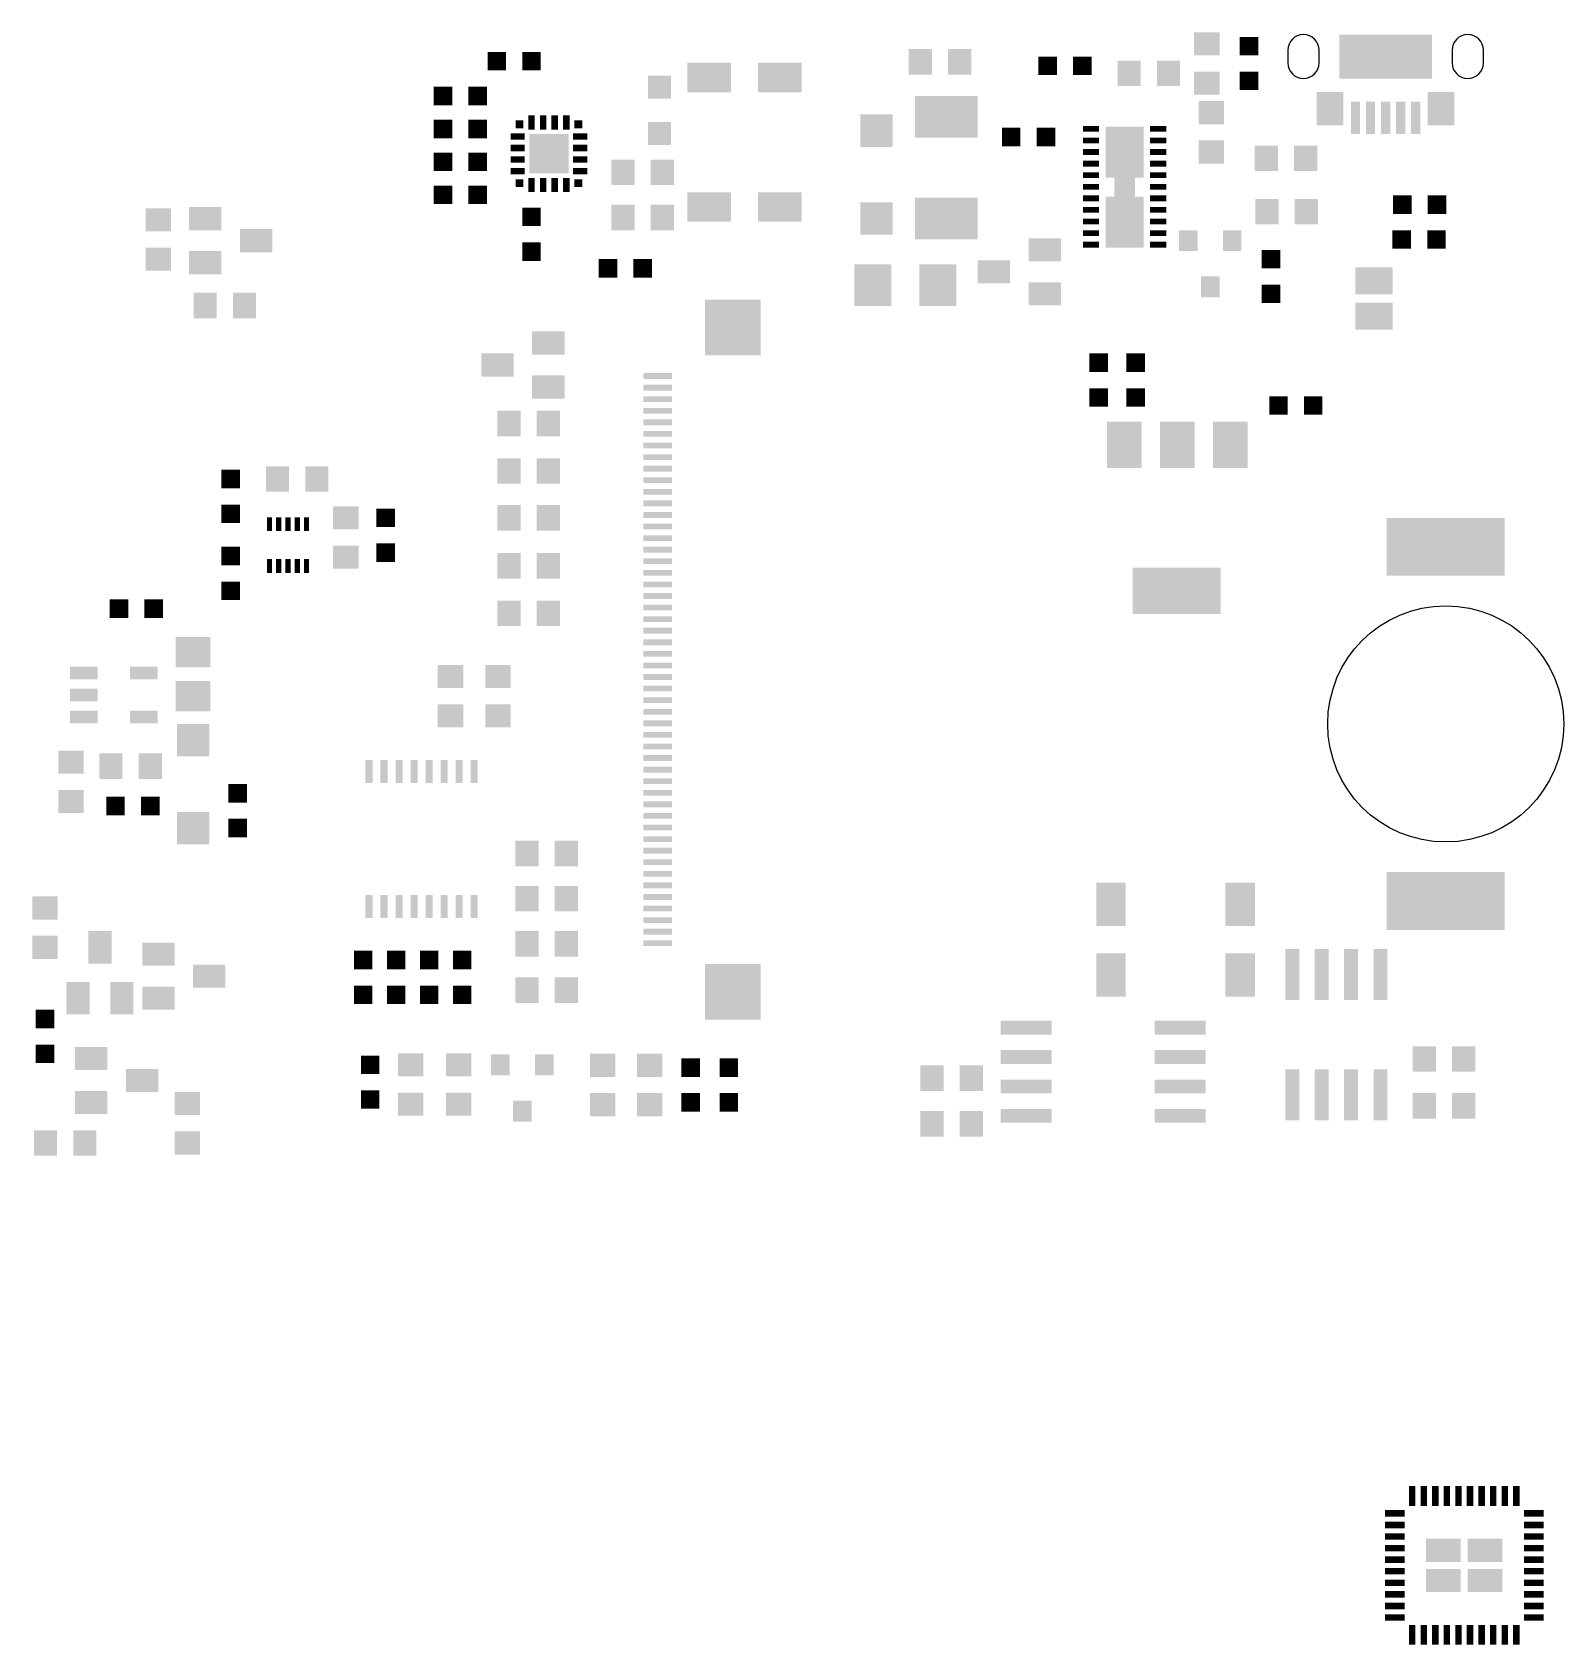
# Model space of a CAD drawing. Extents: x 18 to 84.2, y 27.2 to 96.8.
import ezdxf

# ---------------------------------------------------------------- set-up
doc = ezdxf.new("R2010")
doc.units = 0
doc.layers.add('32', color=253, linetype='CONTINUOUS')

# ---------------------------------------------------------------- blocks, each defined once
blk = doc.blocks.new('RECT')
blk.add_solid([(-0.5, -0.5), (0.5, -0.5), (-0.5, 0.5), (0.5, 0.5)])
blk = doc.blocks.new('PIE')
blk.add_circle((0, 0), 0.5)
blk = doc.blocks.new('RECT304000X216000R100')
blk.add_lwpolyline([(0.95, 0), (0.95, 0, 0.4142), (0.275, 0.675), (-0.275, 0.675, 0.4142), (-0.95, 0), (-0.95, 0, 0.4142), (-0.275, -0.675), (0.275, -0.675, 0.4142)], format="xyb", close=True)

msp = doc.modelspace()

# ---------------------------------------------------------------- block references
at = {"layer": '32'}
for p, yscale, rotation in [((68.775, 96.35), 1.1, 90), ((56.4, 95.575), 1.1, 180), ((58.1, 95.575), 1.1, 180), ((65.425, 95.075), 1.1, 180), ((67.125, 95.075), 1.1, 180), ((68.775, 94.65), 1.1, 90), ((68.975, 93.375), 1.1, 270), ((68.975, 91.675), 1.1, 270), ((43.55, 90.8), 1.1, 180), ((45.25, 90.8), 1.1, 180), ((23.475, 88.75), 1.1, 270), ((25.5, 88.8), 1.4, 90), ((43.55, 88.85), 1.1, 180), ((45.25, 88.85), 1.1, 180), ((27.7, 87.85), 1.4, 90), ((61.775, 87.45), 1.4, 270), ((23.475, 87.05), 1.1, 270), ((25.5, 86.9), 1.4, 90), ((59.575, 86.5), 1.4, 270), ((61.775, 85.55), 1.4, 270), ((40.325, 83.425), 1.4, 270), ((38.125, 82.475), 1.4, 270), ((40.325, 81.525), 1.4, 270), ((38.625, 79.95), 1.1, 180), ((40.325, 79.95), 1.1, 180), ((28.625, 77.55), 1.1, 180), ((30.325, 77.55), 1.1, 180), ((38.625, 77.9), 1.1, 180), ((40.325, 77.9), 1.1, 180), ((31.575, 75.875), 1.1, 90), ((38.625, 75.875), 1.1, 180), ((40.325, 75.875), 1.1, 180), ((31.575, 74.175), 1.1, 90), ((36.1, 69.025), 1.1, 90), ((38.15, 69.025), 1.1, 90), ((36.1, 67.325), 1.1, 90), ((38.15, 67.325), 1.1, 90), ((19.7, 65.325), 1.1, 90), ((19.7, 63.625), 1.1, 90), ((18.575, 59.025), 1.1, 90), ((18.575, 57.325), 1.1, 90), ((20.95, 57.325), 1.4, 180), ((23.475, 57.025), 1.4, 90), ((25.675, 56.075), 1.4, 90), ((20, 55.125), 1.4, 180), ((21.9, 55.125), 1.4, 180), ((23.475, 55.125), 1.4, 90), ((20.575, 52.525), 1.4, 90), ((34.375, 52.25), 1.1, 270), ((36.45, 52.25), 1.1, 270), ((42.675, 52.225), 1.1, 90), ((44.7, 52.225), 1.1, 90), ((22.775, 51.575), 1.4, 90), ((56.9, 51.675), 1.1, 180), ((58.6, 51.675), 1.1, 180), ((20.575, 50.625), 1.4, 90), ((24.725, 50.575), 1.1, 270), ((34.375, 50.55), 1.1, 270), ((36.45, 50.55), 1.1, 270), ((42.675, 50.525), 1.1, 90), ((44.7, 50.525), 1.1, 90), ((56.9, 49.7), 1.1, 180), ((58.6, 49.7), 1.1, 180), ((24.725, 48.875), 1.1, 270), ((79, 31.275), 1.5, 90), ((80.8, 31.275), 1.5, 90), ((79, 29.975), 1.5, 90), ((80.8, 29.975), 1.5, 90)]:
    msp.add_blockref('RECT', p, dxfattribs=dict(at, yscale=yscale, rotation=rotation))
for p, xscale, yscale, rotation in [((70.6, 96.25), 0.8, 0.8, 90), ((47.276, 94.894), 1.27, 1.8796, 270), ((50.324, 94.894), 1.27, 1.8796, 270), ((61.9, 95.4), 0.8, 0.8, 180), ((63.4, 95.4), 0.8, 0.8, 180), ((70.6, 94.75), 0.8, 0.8, 90), ((57.525, 93.2), 1.8, 2.7, 270), ((74.1, 93.55), 1.15, 1.45, 180), ((78.9, 93.55), 1.15, 1.45, 180), ((75.2, 93.15), 0.4, 1.4, 180), ((75.85, 93.15), 0.4, 1.4, 180), ((76.5, 93.15), 0.4, 1.4, 180), ((77.15, 93.15), 0.4, 1.4, 180), ((77.8, 93.15), 0.4, 1.4, 180), ((39.08, 92.87), 0.34, 0.34, 180), ((39.6, 92.95), 0.28, 0.61, 180), ((40.1, 92.95), 0.28, 0.61, 180), ((40.6, 92.95), 0.28, 0.61, 180), ((41.1, 92.95), 0.28, 0.61, 180), ((41.62, 92.87), 0.34, 0.34, 180), ((54.5, 92.6), 1.4, 1.4, 270), ((60.325, 92.325), 0.8, 0.8, 180), ((61.825, 92.325), 0.8, 0.8, 180), ((63.775, 92.675), 0.25, 0.7, 270), ((65.225, 91.675), 2.2, 1.65, 270), ((66.675, 92.675), 0.25, 0.7, 270), ((39, 92.35), 0.28, 0.61, 90), ((39, 91.85), 0.28, 0.61, 90), ((40.35, 91.6), 1.7, 1.7, 180), ((41.7, 92.35), 0.28, 0.61, 90), ((41.7, 91.85), 0.28, 0.61, 90), ((63.775, 92.175), 0.25, 0.7, 270), ((66.675, 92.175), 0.25, 0.7, 270), ((35.775, 91.25), 0.8, 0.8, 180), ((37.275, 91.25), 0.8, 0.8, 180), ((39, 91.35), 0.28, 0.61, 90), ((41.7, 91.35), 0.28, 0.61, 90), ((63.775, 91.675), 0.25, 0.7, 270), ((63.775, 91.175), 0.25, 0.7, 270), ((66.675, 91.675), 0.25, 0.7, 270), ((66.675, 91.175), 0.25, 0.7, 270), ((39, 90.85), 0.28, 0.61, 90), ((41.7, 90.85), 0.28, 0.61, 90), ((63.775, 90.675), 0.25, 0.7, 270), ((65.225, 90.175), 0.9, 0.9, 270), ((66.675, 90.675), 0.25, 0.7, 270), ((35.775, 89.825), 0.8, 0.8, 180), ((37.275, 89.825), 0.8, 0.8, 180), ((39.08, 90.33), 0.34, 0.34, 180), ((41.62, 90.33), 0.34, 0.34, 180), ((47.276, 89.306), 1.27, 1.8796, 270), ((50.324, 89.306), 1.27, 1.8796, 270), ((63.775, 90.175), 0.25, 0.7, 270), ((66.675, 90.175), 0.25, 0.7, 270), ((39.6, 88.875), 0.8, 0.8, 270), ((54.5, 88.8), 1.4, 1.4, 270), ((57.525, 88.8), 1.8, 2.7, 270), ((63.775, 89.675), 0.25, 0.7, 270), ((63.775, 89.175), 0.25, 0.7, 270), ((65.225, 88.65), 2.2, 1.65, 270), ((66.675, 89.675), 0.25, 0.7, 270), ((66.675, 89.175), 0.25, 0.7, 270), ((63.775, 88.675), 0.25, 0.7, 270), ((66.675, 88.675), 0.25, 0.7, 270), ((39.6, 87.375), 0.8, 0.8, 270), ((63.775, 88.175), 0.25, 0.7, 270), ((63.775, 87.675), 0.25, 0.7, 270), ((66.675, 88.175), 0.25, 0.7, 270), ((66.675, 87.675), 0.25, 0.7, 270), ((71.55, 87.05), 0.8, 0.8, 270), ((42.9, 86.65), 0.8, 0.8, 180), ((44.4, 86.65), 0.8, 0.8, 180), ((76, 86.112), 1.1684, 1.6002, 270), ((71.55, 85.55), 0.8, 0.8, 270), ((48.3, 84.1), 2.4, 2.4, 180), ((76, 84.588), 1.1684, 1.6002, 270), ((64.1, 82.575), 0.8, 0.8, 270), ((65.7, 82.575), 0.8, 0.8, 270), ((45.05, 82), 0.25, 1.25, 90), ((45.05, 81.5), 0.25, 1.25, 90), ((45.05, 81), 0.25, 1.25, 90), ((64.1, 81.075), 0.8, 0.8, 270), ((65.7, 81.075), 0.8, 0.8, 270), ((45.05, 80.5), 0.25, 1.25, 90), ((45.05, 80), 0.25, 1.25, 90), ((45.05, 79.5), 0.25, 1.25, 90), ((45.05, 79), 0.25, 1.25, 90), ((45.05, 78.5), 0.25, 1.25, 90), ((45.05, 78), 0.25, 1.25, 90), ((26.6, 77.55), 0.8, 0.8, 270), ((45.05, 77.5), 0.25, 1.25, 90), ((45.05, 77), 0.25, 1.25, 90), ((45.05, 76.5), 0.25, 1.25, 90), ((26.6, 76.05), 0.8, 0.8, 270), ((33.3, 75.875), 0.8, 0.8, 270), ((45.05, 76), 0.25, 1.25, 90), ((28.275, 75.6), 0.6, 0.225, 90), ((28.675, 75.6), 0.6, 0.225, 90), ((29.075, 75.6), 0.6, 0.225, 90), ((29.475, 75.6), 0.6, 0.225, 90), ((29.875, 75.6), 0.6, 0.225, 90), ((45.05, 75.5), 0.25, 1.25, 90), ((79.1, 74.625), 2.5, 5.1, 90), ((26.6, 74.225), 0.8, 0.8, 270), ((33.3, 74.375), 0.8, 0.8, 270), ((45.05, 75), 0.25, 1.25, 90), ((45.05, 74.5), 0.25, 1.25, 90), ((28.275, 73.8), 0.6, 0.225, 90), ((28.675, 73.8), 0.6, 0.225, 90), ((29.075, 73.8), 0.6, 0.225, 90), ((29.475, 73.8), 0.6, 0.225, 90), ((29.875, 73.8), 0.6, 0.225, 90), ((45.05, 74), 0.25, 1.25, 90), ((45.05, 73.5), 0.25, 1.25, 90), ((26.6, 72.725), 0.8, 0.8, 270), ((45.05, 73), 0.25, 1.25, 90), ((45.05, 72.5), 0.25, 1.25, 90), ((45.05, 72), 0.25, 1.25, 90), ((45.05, 71.5), 0.25, 1.25, 90), ((45.05, 71), 0.25, 1.25, 90), ((24.975, 70.075), 1.3, 1.5, 270), ((45.05, 70.5), 0.25, 1.25, 90), ((45.05, 70), 0.25, 1.25, 90), ((20.25, 69.175), 0.55, 1.2, 90), ((22.85, 69.175), 0.55, 1.2, 90), ((45.05, 69.5), 0.25, 1.25, 90), ((45.05, 69), 0.25, 1.25, 90), ((20.25, 68.225), 0.55, 1.2, 90), ((24.975, 68.175), 1.3, 1.5, 270), ((45.05, 68.5), 0.25, 1.25, 90), ((45.05, 68), 0.25, 1.25, 90), ((45.05, 67.5), 0.25, 1.25, 90), ((20.25, 67.275), 0.55, 1.2, 90), ((22.85, 67.275), 0.55, 1.2, 90), ((24.975, 66.275), 1.4, 1.4, 90), ((45.05, 67), 0.25, 1.25, 90), ((45.05, 66.5), 0.25, 1.25, 90), ((45.05, 66), 0.25, 1.25, 90), ((45.05, 65.5), 0.25, 1.25, 90), ((32.575, 64.9178), 0.3048, 0.9906, 180), ((33.225, 64.9178), 0.3048, 0.9906, 180), ((33.875, 64.9178), 0.3048, 0.9906, 180), ((34.525, 64.9178), 0.3048, 0.9906, 180), ((35.175, 64.9178), 0.3048, 0.9906, 180), ((35.825, 64.9178), 0.3048, 0.9906, 180), ((36.475, 64.9178), 0.3048, 0.9906, 180), ((37.125, 64.9178), 0.3048, 0.9906, 180), ((45.05, 65), 0.25, 1.25, 90), ((26.9, 63.975), 0.8, 0.8, 90), ((45.05, 64.5), 0.25, 1.25, 90), ((45.05, 64), 0.25, 1.25, 90), ((21.625, 63.425), 0.8, 0.8, 180), ((23.125, 63.425), 0.8, 0.8, 180), ((45.05, 63.5), 0.25, 1.25, 90), ((24.975, 62.475), 1.4, 1.4, 90), ((26.9, 62.475), 0.8, 0.8, 90), ((45.05, 63), 0.25, 1.25, 90), ((45.05, 62.5), 0.25, 1.25, 90), ((45.05, 62), 0.25, 1.25, 90), ((45.05, 61.5), 0.25, 1.25, 90), ((45.05, 61), 0.25, 1.25, 90), ((45.05, 60.5), 0.25, 1.25, 90), ((45.05, 60), 0.25, 1.25, 90), ((64.631, 59.179), 1.27, 1.8796, 180), ((70.219, 59.179), 1.27, 1.8796, 180), ((79.1, 59.325), 2.5, 5.1, 90), ((32.575, 59.0822), 0.3048, 0.9906, 180), ((33.225, 59.0822), 0.3048, 0.9906, 180), ((33.875, 59.0822), 0.3048, 0.9906, 180), ((34.525, 59.0822), 0.3048, 0.9906, 180), ((35.175, 59.0822), 0.3048, 0.9906, 180), ((35.825, 59.0822), 0.3048, 0.9906, 180), ((36.475, 59.0822), 0.3048, 0.9906, 180), ((37.125, 59.0822), 0.3048, 0.9906, 180), ((45.05, 59.5), 0.25, 1.25, 90), ((45.05, 59), 0.25, 1.25, 90), ((45.05, 58.5), 0.25, 1.25, 90), ((45.05, 58), 0.25, 1.25, 90), ((32.325, 56.775), 0.8, 0.8, 90), ((33.75, 56.775), 0.8, 0.8, 90), ((35.175, 56.775), 0.8, 0.8, 90), ((36.6, 56.775), 0.8, 0.8, 90), ((45.05, 57.5), 0.25, 1.25, 90), ((48.3, 55.4), 2.4, 2.4, 180), ((64.631, 56.131), 1.27, 1.8796, 180), ((70.219, 56.131), 1.27, 1.8796, 180), ((32.325, 55.275), 0.8, 0.8, 90), ((33.75, 55.275), 0.8, 0.8, 90), ((35.175, 55.275), 0.8, 0.8, 90), ((36.6, 55.275), 0.8, 0.8, 90), ((18.575, 54.225), 0.8, 0.8, 270), ((60.97, 53.855), 0.6, 2.2, 270), ((67.63, 53.855), 0.6, 2.2, 270), ((18.575, 52.725), 0.8, 0.8, 270), ((32.625, 52.25), 0.8, 0.8, 270), ((46.475, 52.125), 0.8, 0.8, 270), ((48.125, 52.125), 0.8, 0.8, 270), ((60.97, 52.585), 0.6, 2.2, 270), ((67.63, 52.585), 0.6, 2.2, 270), ((60.97, 51.315), 0.6, 2.2, 270), ((67.63, 51.315), 0.6, 2.2, 270), ((32.625, 50.75), 0.8, 0.8, 270), ((46.475, 50.625), 0.8, 0.8, 270), ((48.125, 50.625), 0.8, 0.8, 270), ((60.97, 50.045), 0.6, 2.2, 270), ((67.63, 50.045), 0.6, 2.2, 270), ((77.65, 33.625), 0.85, 0.28, 90), ((78.15, 33.625), 0.85, 0.28, 90), ((78.65, 33.625), 0.85, 0.28, 90), ((79.15, 33.625), 0.85, 0.28, 90), ((79.65, 33.625), 0.85, 0.28, 90), ((80.15, 33.625), 0.85, 0.28, 90), ((80.65, 33.625), 0.85, 0.28, 90), ((81.15, 33.625), 0.85, 0.28, 90), ((81.65, 33.625), 0.85, 0.28, 90), ((82.15, 33.625), 0.85, 0.28, 90), ((82.9, 32.875), 0.85, 0.28, 180), ((82.9, 32.375), 0.85, 0.28, 180), ((82.9, 31.875), 0.85, 0.28, 180), ((82.9, 31.375), 0.85, 0.28, 180), ((82.9, 30.875), 0.85, 0.28, 180), ((82.9, 30.375), 0.85, 0.28, 180), ((82.9, 29.875), 0.85, 0.28, 180), ((82.9, 29.375), 0.85, 0.28, 180), ((82.9, 28.875), 0.85, 0.28, 180), ((77.65, 27.625), 0.85, 0.28, 270), ((78.15, 27.625), 0.85, 0.28, 270), ((78.65, 27.625), 0.85, 0.28, 270), ((79.15, 27.625), 0.85, 0.28, 270), ((79.65, 27.625), 0.85, 0.28, 270), ((80.15, 27.625), 0.85, 0.28, 270), ((80.65, 27.625), 0.85, 0.28, 270), ((81.15, 27.625), 0.85, 0.28, 270), ((81.65, 27.625), 0.85, 0.28, 270), ((82.15, 27.625), 0.85, 0.28, 270), ((82.9, 28.375), 0.85, 0.28, 180)]:
    msp.add_blockref('RECT', p, dxfattribs=dict(at, xscale=xscale, yscale=yscale, rotation=rotation))
for name, p, rotation in [('RECT304000X216000R100', (72.95, 95.8), 270), ('RECT304000X216000R100', (80.05, 95.8), 270), ('RECT', (45.125, 94.475), 90), ('RECT', (45.125, 92.475), 90)]:
    msp.add_blockref(name, p, dxfattribs=dict(at, rotation=rotation))
for name, p, xscale, yscale in [('RECT', (76.5, 95.8), 4, 1.9), ('RECT', (38.1, 95.6), 0.8, 0.8), ('RECT', (39.6, 95.6), 0.8, 0.8), ('RECT', (35.775, 94.1), 0.8, 0.8), ('RECT', (37.275, 94.1), 0.8, 0.8), ('RECT', (35.775, 92.675), 0.8, 0.8), ('RECT', (37.275, 92.675), 0.8, 0.8), ('RECT', (39.6, 90.25), 0.28, 0.61), ('RECT', (40.1, 90.25), 0.28, 0.61), ('RECT', (40.6, 90.25), 0.28, 0.61), ('RECT', (41.1, 90.25), 0.28, 0.61), ('RECT', (77.225, 89.4), 0.8, 0.8), ('RECT', (78.725, 89.4), 0.8, 0.8), ('RECT', (67.975, 87.85), 0.8, 0.9), ('RECT', (69.875, 87.85), 0.8, 0.9), ('RECT', (77.2, 87.9), 0.8, 0.8), ('RECT', (78.7, 87.9), 0.8, 0.8), ('RECT', (54.35, 85.925), 1.6, 1.8), ('RECT', (57.15, 85.925), 1.6, 1.8), ('RECT', (68.925, 85.85), 0.8, 0.9), ('RECT', (71.875, 80.725), 0.8, 0.8), ('RECT', (73.375, 80.725), 0.8, 0.8), ('RECT', (65.2144, 79.0246), 1.4986, 2.0066), ('RECT', (67.5004, 79.0246), 1.4986, 2.0066), ('RECT', (69.7864, 79.0246), 1.4986, 2.0066), ('RECT', (67.475, 72.7254), 3.81, 2.0066), ('RECT', (21.775, 71.95), 0.8, 0.8), ('RECT', (23.275, 71.95), 0.8, 0.8), ('PIE', (79.1, 66.975), 10.2, 10.2), ('RECT', (72.47, 56.15), 0.6, 2.2), ('RECT', (73.74, 56.15), 0.6, 2.2), ('RECT', (75.01, 56.15), 0.6, 2.2), ('RECT', (76.28, 56.15), 0.6, 2.2), ('RECT', (38.25, 52.25), 0.8, 0.9), ('RECT', (40.15, 52.25), 0.8, 0.9), ('RECT', (72.47, 50.95), 0.6, 2.2), ('RECT', (73.74, 50.95), 0.6, 2.2), ('RECT', (75.01, 50.95), 0.6, 2.2), ('RECT', (76.28, 50.95), 0.6, 2.2), ('RECT', (39.2, 50.25), 0.8, 0.9), ('RECT', (76.9, 32.875), 0.85, 0.28), ('RECT', (76.9, 32.375), 0.85, 0.28), ('RECT', (76.9, 31.875), 0.85, 0.28), ('RECT', (76.9, 31.375), 0.85, 0.28), ('RECT', (76.9, 30.875), 0.85, 0.28), ('RECT', (76.9, 30.375), 0.85, 0.28), ('RECT', (76.9, 29.875), 0.85, 0.28), ('RECT', (76.9, 29.375), 0.85, 0.28), ('RECT', (76.9, 28.875), 0.85, 0.28), ('RECT', (76.9, 28.375), 0.85, 0.28)]:
    msp.add_blockref(name, p, dxfattribs=dict(at, xscale=xscale, yscale=yscale))
at = {"layer": '32', "yscale": 1.1}
for p in [(71.35, 91.4), (73.05, 91.4), (71.375, 89.1), (73.075, 89.1), (25.5, 85.05), (27.2, 85.05), (38.625, 73.8), (40.325, 73.8), (38.625, 71.75), (40.325, 71.75), (21.425, 65.15), (23.125, 65.15), (39.4, 61.375), (41.1, 61.375), (39.4, 59.425), (41.1, 59.425), (39.4, 57.475), (41.1, 57.475), (39.4, 55.475), (41.1, 55.475), (78.175, 52.5), (79.875, 52.5), (78.175, 50.475), (79.875, 50.475), (18.6, 48.875), (20.3, 48.875)]:
    msp.add_blockref('RECT', p, dxfattribs=at)

doc.saveas('drawing.dxf')
